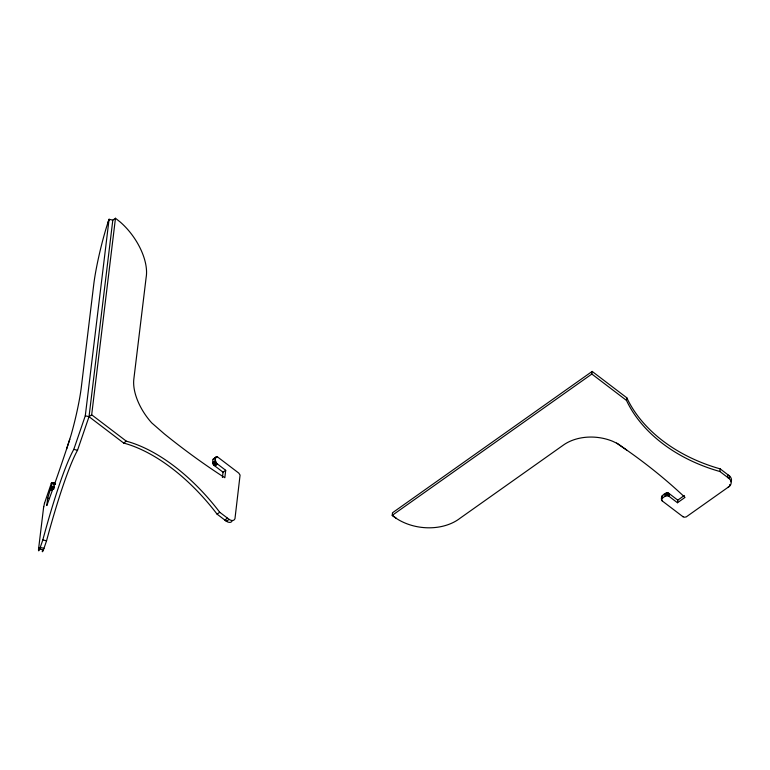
<?xml version="1.0" encoding="UTF-8"?>
<svg xmlns="http://www.w3.org/2000/svg" width="770" height="770" viewBox="0 0 770 770"><rect width="100%" height="100%" fill="white"/><g stroke="black" fill="none" stroke-linecap="round" stroke-linejoin="round"><path stroke-width="1.16" d="M43.649 506.997L44.583 503.022M38.548 549.145L43.707 506.535M54.179 486.775L51.378 486.111L47.692 498.151L46.797 505.563L47.057 504.86A523.167 54.786 -76.7 0 0 66.567 449.093L70.927 435.522A42.725 4.476 -76.7 0 0 81.302 387.349L93.613 285.603A46.239 4.841 -76.7 0 1 107.54 223.82L109.07 219.267L112.805 220.153L115.462 218.266L120.033 221.866A46.239 24.669 54.7 0 1 146.146 277.392L133.836 379.138A42.725 22.792 54.7 0 0 151.709 422.884L164.251 433.818A523.167 279.106 54.7 0 0 223.983 477.198L224.821 477.727L225.716 470.306L216.919 463.607C214.849 462.308 214.484 455.522 217.708 457.062L238.777 473.098L240.076 475.09L234.975 518.653A8.518 4.543 54.7 0 1 229.383 519.577L219.739 512.262A144.577 77.125 54.7 0 0 126.328 441.172L91.678 414.799L115.462 218.266M107.684 223.396L109.07 219.267L85.287 415.8L73.795 449.382A144.577 15.14 -76.7 0 0 42.812 539.934L39.703 549.02L43.438 549.905L46.547 540.819A144.577 15.14 -76.7 0 1 77.529 450.267L89.022 416.686L112.805 220.153M222.415 477.487L223.059 472.193L225.716 470.306M396.463 518.47L392.2 515.371L591.841 374.037L592.159 371.419L626.799 397.792A144.577 105.394 6.9 0 0 720.21 468.882L729.825 476.235A8.518 6.208 6.9 0 1 731.154 481.799M729.585 476.024L729.267 478.642L719.892 471.51A144.577 105.394 6.9 0 1 626.482 400.41L626.799 397.792M662.498 501.135C658.774 497.776 664.972 491.241 668.986 493.435L677.783 500.134L677.465 502.752L668.668 496.053C666.772 494.494 663.519 497.998 665.396 493.637M661.574 500.173L661.998 496.15M662.267 495.851L661.478 499.884M662.729 495.524L661.95 498.469L665.54 495.928L665.857 493.31M665.963 495.745L666.281 493.127M666.319 495.649L666.637 493.031M666.704 495.601L667.022 492.983M667.09 495.591L667.407 492.973M667.484 495.63L667.802 493.012M667.869 495.716L668.187 493.098M668.235 495.841L668.553 493.214M668.986 493.435L669.149 496.429L669.467 493.811M719.892 471.51L720.21 468.882M727.968 474.792L727.65 477.41L729.508 478.863A8.518 6.208 6.9 0 1 729.71 486.091L727.929 487.391M729.691 484.542L729.479 486.293L686.195 516.93L684.26 517.228L682.595 516.429M38.741 547.614L38.529 549.376A8.518 0.895 -76.7 0 0 39.616 549.251L40.242 547.451L43.977 548.336M661.863 496.409L661.796 497.266M69.82 439.237L66.567 449.093M51.244 483.541C51.821 480.827 52.649 486.159 55.43 484.378M44.419 503.493L51.407 483.069M43.438 549.905L43.351 550.136A8.518 0.895 -76.7 0 1 42.235 550.906M217.073 456.764C215.465 457.274 209.642 461.846 215.879 457.813M85.287 415.8L89.022 416.686L91.678 414.799M89.022 416.686L123.662 443.048L126.328 441.172M213.386 458.958L216.582 456.735M216.813 456.726L213.271 459.238C211.413 461.827 214.137 468.997 217.4 463.983M215.562 460.431L212.847 462.78L215.504 460.893M212.876 463.174L215.542 461.288M212.963 463.502L215.619 461.615M213.078 463.848L215.744 461.962M213.242 464.185L215.908 462.298M213.434 464.522L216.101 462.645M213.665 464.849L216.322 462.963M213.906 465.157L216.572 463.271M216.919 463.607L214.252 465.494L223.059 472.193M123.662 443.048A144.577 77.125 54.7 0 1 217.082 514.148L219.739 512.262M227.497 518.162L224.83 520.048L226.717 521.463A8.518 4.543 54.7 0 0 231.982 521.232M229.113 519.394L226.457 521.28L217.082 514.148M592.159 371.419L392.517 512.753L392.2 515.371L396.906 518.788A46.239 33.707 6.9 0 0 460.123 518.191L563.467 445.022A42.725 31.146 6.9 0 1 612.728 441.306L617.877 443.77L626.713 450.065A523.167 381.371 6.9 0 1 684.27 496.727L685.002 497.42L677.465 502.752M677.783 500.134L684.376 495.466M73.795 449.382L77.529 450.267M51.648 482.549L55.469 483.425M51.59 482.646L55.498 483.656M51.513 482.8L53.38 483.233M55.479 483.916L51.754 483.031L51.321 486.573L54.121 487.237M51.253 486.977L54.054 487.641M51.195 487.333L53.053 487.776M51.118 487.708L53.91 488.373M51.032 488.084L53.823 488.748M50.936 488.469L53.736 489.133M50.839 488.844L52.706 489.287M50.743 489.2L52.601 489.643M52.476 490.057L50.454 490.086L52.322 490.529M47.692 498.151L49.559 498.594M42.812 539.934L46.547 540.819M616.549 443.125L626.713 450.065M591.841 374.037L626.482 400.41M662.007 500.769L683.077 516.805"/></g></svg>
